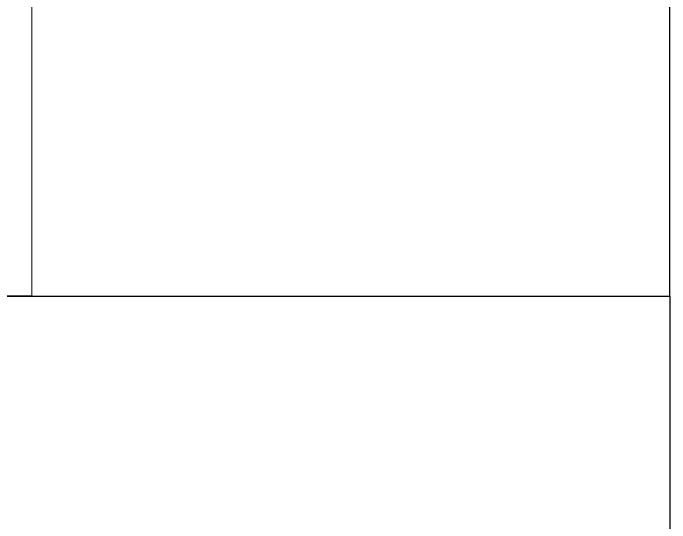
# Model space of a CAD drawing. Extents: x 500 to 100500, y -14500 to 21140.
# Drawn here: x 14811.2 to 14898.7, y -7599.2 to -7531.3 of the extents above; entities that cross this region are included whole.
import ezdxf

# ---------------------------------------------------------------- set-up
doc = ezdxf.new("R2010")
doc.units = 0
doc.linetypes.add('SLD-Solid', pattern=[0])
doc.layers.get('0').update_dxf_attribs({"linetype": 'CONTINUOUS'})
doc.layers.add('D', color=7, linetype='CONTINUOUS')
doc.layers.add('M06SMMF-001B', color=7, linetype='CONTINUOUS')
doc.layers.add('MODEL', color=7, linetype='SLD-Solid', lineweight=15)

# ---------------------------------------------------------------- blocks, each defined once
blk = doc.blocks.new('KA$Ca24aadca')
blk.add_line((55, 0), (135, 0))
at = {"layer": 'MODEL'}
blk.add_line((55, 95), (55, 0), dxfattribs=at)
blk = doc.blocks.new('KSKDKFK')
for p, q in [((-19168.914, -27307.186, -52.379), (-15968.914, -27307.186, -52.379)), ((-15968.914, -27307.186, -62.854), (-15968.914, -27657.186, -31.022))]:
    blk.add_line(p, q)
at = {"layer": 'M06SMMF-001B'}
blk.add_line((-15968.914, -27307.186, -52.379), (-15968.914, -25893.186, -52.379), dxfattribs=at)

msp = doc.modelspace()

# ---------------------------------------------------------------- block references
at = {"xscale": -1}
msp.add_blockref('KA$Ca24aadca', (14868.712, -7569.038, -75.818), dxfattribs=at)
at = {"layer": 'D'}
msp.add_blockref('KSKDKFK', (30867.626, 19738.148, -55.271), dxfattribs=at)

doc.saveas('drawing.dxf')
